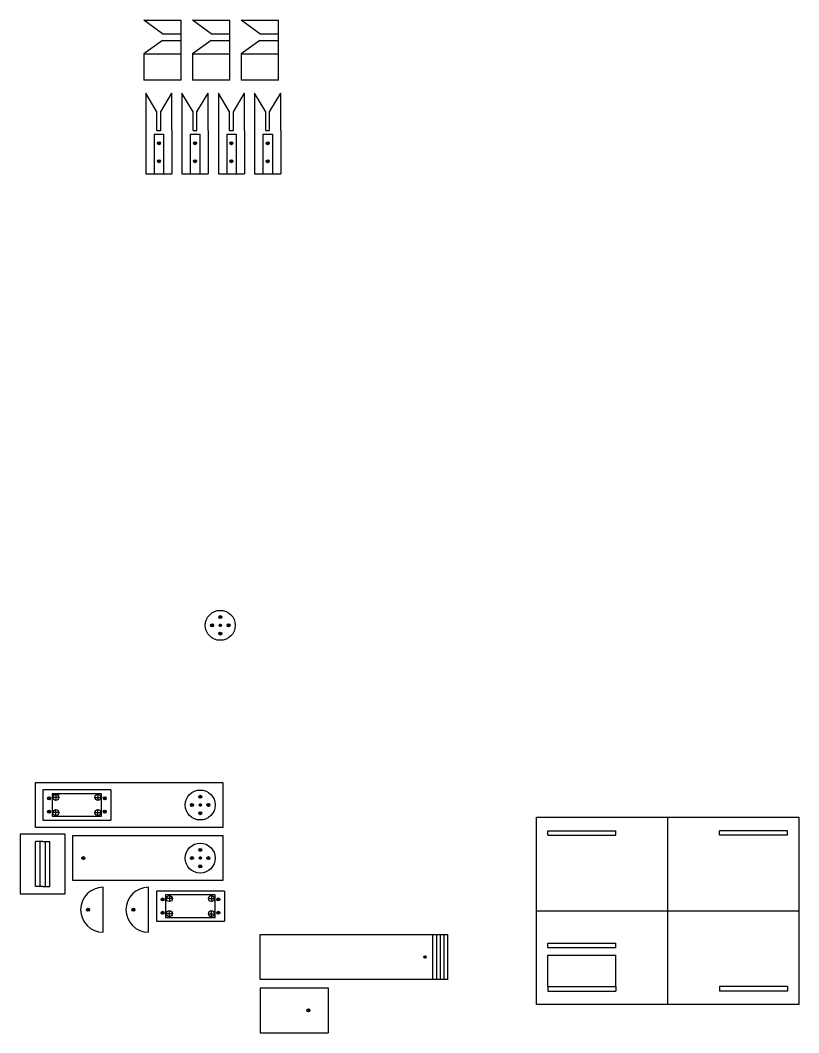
# Model space of a CAD drawing. Header units: millimetres. Extents: x -15418 to 43885, y -27590 to 23052.
# Drawn here: x 1437 to 2476, y 11543 to 12895 of the extents above; entities that cross this region are included whole.
import ezdxf

# ---------------------------------------------------------------- set-up
doc = ezdxf.new("R2010")
doc.units = ezdxf.units.MM
doc.header["$LTSCALE"] = 0.5
doc.layers.add('Layer1', color=1, linetype='Continuous')
doc.layers.add('Layer2', color=2, linetype='Continuous')

msp = doc.modelspace()

# ---------------------------------------------------------------- linework, layer by layer
at = {"layer": 'Layer1'}
for p, q in [((1626.8548, 12876.5636), (1601.8548, 12894.5636)), ((1601.8548, 12894.5636), (1651.8548, 12894.5636)), ((1651.8548, 12849.5636), (1651.8548, 12894.5636)), ((1691.8548, 12876.5636), (1666.8548, 12894.5636)), ((1666.8548, 12894.5636), (1716.8548, 12894.5636)), ((1716.8548, 12849.5636), (1716.8548, 12894.5636)), ((1756.8548, 12876.5636), (1731.8548, 12894.5636)), ((1731.8548, 12894.5636), (1781.8548, 12894.5636)), ((1781.8548, 12849.5636), (1781.8548, 12894.5636)), ((1626.8548, 12876.5636), (1651.8548, 12876.5636)), ((1691.8548, 12876.5636), (1716.8548, 12876.5636)), ((1756.8548, 12876.5636), (1781.8548, 12876.5636)), ((1626.8548, 12867.5636), (1601.8548, 12849.5636)), ((1626.8548, 12867.5636), (1651.8548, 12867.5636)), ((1691.8548, 12867.5636), (1666.8548, 12849.5636)), ((1691.8548, 12867.5636), (1716.8548, 12867.5636)), ((1756.8548, 12867.5636), (1731.8548, 12849.5636)), ((1756.8548, 12867.5636), (1781.8548, 12867.5636)), ((1601.8548, 12849.5636), (1601.8548, 12814.5636)), ((1601.8548, 12849.5636), (1651.8548, 12849.5636)), ((1651.8548, 12814.5636), (1651.8548, 12849.5636)), ((1666.8548, 12849.5636), (1666.8548, 12814.5636)), ((1666.8548, 12849.5636), (1716.8548, 12849.5636)), ((1716.8548, 12814.5636), (1716.8548, 12849.5636)), ((1731.8548, 12849.5636), (1731.8548, 12814.5636)), ((1731.8548, 12849.5636), (1781.8548, 12849.5636)), ((1781.8548, 12814.5636), (1781.8548, 12849.5636)), ((1651.8548, 12814.5636), (1601.8548, 12814.5636)), ((1716.8548, 12814.5636), (1666.8548, 12814.5636)), ((1781.8548, 12814.5636), (1731.8548, 12814.5636)), ((1604.5008, 12797.3706), (1604.5008, 12747.3706)), ((1619.5008, 12772.3706), (1604.5008, 12797.3706)), ((1624.5008, 12772.3706), (1639.5008, 12797.3706)), ((1639.5008, 12747.3706), (1639.5008, 12797.3706)), ((1652.8542, 12797.3706), (1652.8542, 12747.3706)), ((1667.8542, 12772.3706), (1652.8542, 12797.3706)), ((1672.8542, 12772.3706), (1687.8542, 12797.3706)), ((1687.8542, 12747.3706), (1687.8542, 12797.3706)), ((1701.4268, 12797.3706), (1701.4268, 12747.3706)), ((1716.4268, 12772.3706), (1701.4268, 12797.3706)), ((1721.4268, 12772.3706), (1736.4268, 12797.3706)), ((1736.4268, 12747.3706), (1736.4268, 12797.3706)), ((1749.7802, 12797.3706), (1749.7802, 12747.3706)), ((1764.7802, 12772.3706), (1749.7802, 12797.3706)), ((1769.7802, 12772.3706), (1784.7802, 12797.3706)), ((1784.7802, 12747.3706), (1784.7802, 12797.3706)), ((1619.5008, 12747.3706), (1619.5008, 12772.3706)), ((1624.5008, 12747.3706), (1624.5008, 12772.3706)), ((1667.8542, 12747.3706), (1667.8542, 12772.3706)), ((1672.8542, 12747.3706), (1672.8542, 12772.3706)), ((1716.4268, 12747.3706), (1716.4268, 12772.3706)), ((1721.4268, 12747.3706), (1721.4268, 12772.3706)), ((1764.7802, 12747.3706), (1764.7802, 12772.3706)), ((1769.7802, 12747.3706), (1769.7802, 12772.3706)), ((1604.5008, 12747.3706), (1604.5008, 12689.3706)), ((1615.6508, 12742.3706), (1615.6508, 12689.3706)), ((1615.6508, 12742.3706), (1628.3508, 12742.3706)), ((1619.5008, 12747.3706), (1624.5008, 12747.3706)), ((1628.3508, 12742.3706), (1628.3508, 12689.3706)), ((1639.5008, 12747.3706), (1639.5008, 12689.3706)), ((1652.8542, 12747.3706), (1652.8542, 12689.3706)), ((1664.0042, 12742.3706), (1664.0042, 12689.3706)), ((1664.0042, 12742.3706), (1676.7042, 12742.3706)), ((1667.8542, 12747.3706), (1672.8542, 12747.3706)), ((1676.7042, 12742.3706), (1676.7042, 12689.3706)), ((1687.8542, 12747.3706), (1687.8542, 12689.3706)), ((1701.4268, 12747.3706), (1701.4268, 12689.3706)), ((1712.5768, 12742.3706), (1712.5768, 12689.3706)), ((1712.5768, 12742.3706), (1725.2768, 12742.3706)), ((1716.4268, 12747.3706), (1721.4268, 12747.3706)), ((1725.2768, 12742.3706), (1725.2768, 12689.3706)), ((1736.4268, 12747.3706), (1736.4268, 12689.3706)), ((1749.7802, 12747.3706), (1749.7802, 12689.3706)), ((1760.9302, 12742.3706), (1760.9302, 12689.3706)), ((1760.9302, 12742.3706), (1773.6302, 12742.3706)), ((1764.7802, 12747.3706), (1769.7802, 12747.3706)), ((1773.6302, 12742.3706), (1773.6302, 12689.3706)), ((1784.7802, 12747.3706), (1784.7802, 12689.3706)), ((1620.0008, 12730.3706), (1624.0008, 12730.3706)), ((1622.0008, 12732.3706), (1622.0008, 12728.3706)), ((1668.3542, 12730.3706), (1672.3542, 12730.3706)), ((1670.3542, 12732.3706), (1670.3542, 12728.3706)), ((1716.9268, 12730.3706), (1720.9268, 12730.3706)), ((1718.9268, 12732.3706), (1718.9268, 12728.3706)), ((1765.2802, 12730.3706), (1769.2802, 12730.3706)), ((1767.2802, 12732.3706), (1767.2802, 12728.3706)), ((1622.0008, 12704.3706), (1622.0008, 12708.3706)), ((1670.3542, 12704.3706), (1670.3542, 12708.3706)), ((1718.9268, 12704.3706), (1718.9268, 12708.3706)), ((1767.2802, 12704.3706), (1767.2802, 12708.3706)), ((1620.0008, 12706.3706), (1624.0008, 12706.3706)), ((1668.3542, 12706.3706), (1672.3542, 12706.3706)), ((1716.9268, 12706.3706), (1720.9268, 12706.3706)), ((1765.2802, 12706.3706), (1769.2802, 12706.3706)), ((1604.5008, 12689.3706), (1639.5008, 12689.3706)), ((1652.8542, 12689.3706), (1687.8542, 12689.3706)), ((1701.4268, 12689.3706), (1736.4268, 12689.3706)), ((1749.7802, 12689.3706), (1784.7802, 12689.3706))]:
    msp.add_line(p, q, dxfattribs=at)
at = {"layer": 'Layer1', "transparency": 33554661}
for p, q in [((1703.9975, 12099.6896), (1703.9975, 12095.6896)), ((1690.9975, 12086.6896), (1694.9975, 12086.6896)), ((1692.9975, 12088.6896), (1692.9975, 12084.6896)), ((1701.9975, 12097.6896), (1705.9975, 12097.6896)), ((1701.9975, 12086.6896), (1705.9975, 12086.6896)), ((1703.9975, 12088.6896), (1703.9975, 12084.6896)), ((1712.9975, 12086.6896), (1716.9975, 12086.6896)), ((1714.9975, 12088.6896), (1714.9975, 12084.6896)), ((1701.9975, 12075.6896), (1705.9975, 12075.6896)), ((1703.9975, 12077.6896), (1703.9975, 12073.6896)), ((1457.22, 11876.8065), (1707.22, 11876.8065)), ((1457.22, 11816.8065), (1457.22, 11876.8065)), ((1707.22, 11876.8065), (1707.22, 11816.8065)), ((1557.92, 11866.9065), (1467.22, 11866.9065)), ((1467.22, 11866.9065), (1467.22, 11826.7065)), ((1473.37, 11855.7065), (1477.37, 11855.7065)), ((1475.37, 11857.7065), (1475.37, 11853.7065)), ((1479.52, 11861.9065), (1479.52, 11831.7065)), ((1545.62, 11861.9065), (1479.52, 11861.9065)), ((1479.52, 11861.9065), (1489.52, 11861.9065)), ((1488.52, 11856.9065), (1480.52, 11856.9065)), ((1484.52, 11860.9065), (1484.52, 11852.9065)), ((1536.62, 11856.9065), (1544.62, 11856.9065)), ((1540.62, 11860.9065), (1540.62, 11852.9065)), ((1545.62, 11831.7065), (1545.62, 11861.9065)), ((1547.77, 11855.7065), (1551.77, 11855.7065)), ((1549.77, 11857.7065), (1549.77, 11853.7065)), ((1557.92, 11866.9065), (1557.92, 11826.7065)), ((1675.22, 11857.8065), (1679.22, 11857.8065)), ((1677.22, 11859.8065), (1677.22, 11855.8065)), ((1664.22, 11846.8065), (1668.22, 11846.8065)), ((1666.22, 11848.8065), (1666.22, 11844.8065)), ((1675.22, 11846.8065), (1679.22, 11846.8065)), ((1677.22, 11848.8065), (1677.22, 11844.8065)), ((1686.22, 11846.8065), (1690.22, 11846.8065)), ((1688.22, 11848.8065), (1688.22, 11844.8065)), ((1473.37, 11837.9065), (1477.37, 11837.9065)), ((1475.37, 11839.9065), (1475.37, 11835.9065)), ((1479.52, 11831.7065), (1545.62, 11831.7065)), ((1488.52, 11836.7065), (1480.52, 11836.7065)), ((1484.52, 11832.7065), (1484.52, 11840.7065)), ((1536.62, 11836.7065), (1544.62, 11836.7065)), ((1540.62, 11832.7065), (1540.62, 11840.7065)), ((1547.77, 11837.9065), (1551.77, 11837.9065)), ((1549.77, 11839.9065), (1549.77, 11835.9065)), ((1675.22, 11835.8065), (1679.22, 11835.8065)), ((1677.22, 11837.8065), (1677.22, 11833.8065)), ((2126.1598, 11830.3898), (2476.1598, 11830.3898)), ((2126.1598, 11580.3898), (2126.1598, 11830.3898)), ((2301.1598, 11830.3898), (2301.1598, 11580.3898)), ((2476.1598, 11830.3898), (2476.1598, 11580.3898)), ((1707.22, 11816.8065), (1457.22, 11816.8065)), ((1467.22, 11826.7065), (1557.92, 11826.7065)), ((1436.9882, 11808.0843), (1436.9882, 11728.0843)), ((1496.9882, 11808.0843), (1436.9882, 11808.0843)), ((1496.9882, 11728.0843), (1496.9882, 11808.0843)), ((1507.22, 11805.9054), (1707.22, 11805.9054)), ((1507.22, 11745.9054), (1507.22, 11805.9054)), ((1707.22, 11805.9054), (1707.22, 11745.9054)), ((2141.1598, 11812.3898), (2231.8598, 11812.3898)), ((2141.1598, 11806.3898), (2141.1598, 11812.3898)), ((2141.1598, 11806.3898), (2231.8598, 11806.3898)), ((2231.8598, 11806.3898), (2231.8598, 11812.3898)), ((2461.1598, 11812.3898), (2370.4598, 11812.3898)), ((2370.4598, 11806.3898), (2370.4598, 11812.3898)), ((2461.1598, 11806.3898), (2370.4598, 11806.3898)), ((2461.1598, 11806.3898), (2461.1598, 11812.3898)), ((1457.4882, 11738.0843), (1457.4882, 11798.0843)), ((1466.9882, 11798.0843), (1457.4882, 11798.0843)), ((1463.4882, 11738.0843), (1463.4882, 11798.0843)), ((1466.9882, 11798.0843), (1476.4882, 11798.0843)), ((1470.4882, 11738.0843), (1470.4882, 11798.0843)), ((1476.4882, 11738.0843), (1476.4882, 11798.0843)), ((1677.22, 11788.9054), (1677.22, 11784.9054)), ((1519.22, 11775.9054), (1523.22, 11775.9054)), ((1521.22, 11777.9054), (1521.22, 11773.9054)), ((1664.22, 11775.9054), (1668.22, 11775.9054)), ((1666.22, 11777.9054), (1666.22, 11773.9054)), ((1675.22, 11786.9054), (1679.22, 11786.9054)), ((1675.22, 11775.9054), (1679.22, 11775.9054)), ((1677.22, 11777.9054), (1677.22, 11773.9054)), ((1686.22, 11775.9054), (1690.22, 11775.9054)), ((1688.22, 11777.9054), (1688.22, 11773.9054)), ((1675.22, 11764.9054), (1679.22, 11764.9054)), ((1677.22, 11766.9054), (1677.22, 11762.9054)), ((1466.9882, 11738.0843), (1457.4882, 11738.0843)), ((1466.9882, 11738.0843), (1476.4882, 11738.0843)), ((1707.22, 11745.9054), (1507.22, 11745.9054)), ((1547.5947, 11677.0022), (1547.5947, 11737.0022)), ((1608.1424, 11677.0022), (1608.1424, 11737.0022)), ((1436.9882, 11728.0843), (1496.9882, 11728.0843)), ((1709.4778, 11731.8908), (1618.7778, 11731.8908)), ((1618.7778, 11731.8908), (1618.7778, 11691.6908)), ((1624.9278, 11720.6908), (1628.9278, 11720.6908)), ((1626.9278, 11722.6908), (1626.9278, 11718.6908)), ((1631.0778, 11726.8908), (1631.0778, 11696.6908)), ((1697.1778, 11726.8908), (1631.0778, 11726.8908)), ((1640.0778, 11721.8908), (1632.0778, 11721.8908)), ((1636.0778, 11725.8908), (1636.0778, 11717.8908)), ((1688.1778, 11721.8908), (1696.1778, 11721.8908)), ((1692.1778, 11725.8908), (1692.1778, 11717.8908)), ((1697.1778, 11696.6908), (1697.1778, 11726.8908)), ((1699.3278, 11720.6908), (1703.3278, 11720.6908)), ((1701.3278, 11722.6908), (1701.3278, 11718.6908)), ((1709.4778, 11731.8908), (1709.4778, 11691.6908)), ((1529.5947, 11707.0022), (1525.5947, 11707.0022)), ((1527.5947, 11705.0022), (1527.5947, 11709.0022)), ((1590.1424, 11707.0022), (1586.1424, 11707.0022)), ((1588.1424, 11705.0022), (1588.1424, 11709.0022)), ((1624.9278, 11702.8908), (1628.9278, 11702.8908)), ((1626.9278, 11704.8908), (1626.9278, 11700.8908)), ((1631.0778, 11696.6908), (1697.1778, 11696.6908)), ((1640.0778, 11701.6908), (1632.0778, 11701.6908)), ((1636.0778, 11697.6908), (1636.0778, 11705.6908)), ((1688.1778, 11701.6908), (1696.1778, 11701.6908)), ((1692.1778, 11697.6908), (1692.1778, 11705.6908)), ((1699.3278, 11702.8908), (1703.3278, 11702.8908)), ((1701.3278, 11704.8908), (1701.3278, 11700.8908)), ((2126.1598, 11705.3898), (2476.1598, 11705.3898)), ((1618.7778, 11691.6908), (1709.4778, 11691.6908)), ((1757.4011, 11673.845), (2007.4011, 11673.845)), ((1757.4011, 11613.845), (1757.4011, 11673.845)), ((1987.4011, 11673.845), (1987.4011, 11613.845)), ((1992.4011, 11673.845), (1992.4011, 11613.845)), ((1997.4011, 11673.845), (1997.4011, 11613.845)), ((2002.4011, 11673.845), (2002.4011, 11613.845)), ((2007.4011, 11673.845), (2007.4011, 11613.845)), ((2141.1598, 11656.4898), (2141.1598, 11662.4898)), ((2141.1598, 11662.4898), (2231.8598, 11662.4898)), ((2141.1598, 11656.4898), (2231.8598, 11656.4898)), ((2231.8598, 11656.4898), (2231.8598, 11662.4898)), ((1975.4011, 11643.845), (1979.4011, 11643.845)), ((1977.4011, 11645.845), (1977.4011, 11641.845)), ((2007.4011, 11613.845), (1757.4011, 11613.845)), ((1757.4011, 11602.7232), (1757.4011, 11542.7232)), ((1757.4011, 11602.7232), (1848.1011, 11602.7232)), ((1848.1011, 11602.7232), (1848.1011, 11542.7232)), ((2141.1598, 11604.3898), (2231.8598, 11604.3898)), ((2141.1598, 11604.3898), (2141.1598, 11598.3898)), ((2231.8598, 11604.3898), (2231.8598, 11598.3898)), ((2461.1598, 11604.3898), (2370.4598, 11604.3898)), ((2370.4598, 11604.3898), (2370.4598, 11598.3898)), ((2461.1598, 11604.3898), (2461.1598, 11598.3898)), ((2141.1598, 11598.3898), (2231.8598, 11598.3898)), ((2461.1598, 11598.3898), (2370.4598, 11598.3898)), ((1823.5511, 11572.7232), (1819.5511, 11572.7232)), ((1821.5511, 11570.7232), (1821.5511, 11574.7232)), ((2476.1598, 11580.3898), (2126.1598, 11580.3898)), ((1757.4011, 11542.7232), (1848.1011, 11542.7232))]:
    msp.add_line(p, q, dxfattribs=at)
at = {"layer": 'Layer1'}
for centre in [(1622.0008, 12730.3706), (1670.3542, 12730.3706), (1718.9268, 12730.3706), (1767.2802, 12730.3706), (1622.0008, 12706.3706), (1670.3542, 12706.3706), (1718.9268, 12706.3706), (1767.2802, 12706.3706)]:
    msp.add_circle(centre, 2, dxfattribs=at)
at = {"layer": 'Layer1', "transparency": 33554661}
for centre, radius in [((1703.9975, 12086.6896), 20), ((1703.9975, 12097.6896), 2), ((1692.9975, 12086.6896), 2), ((1703.9975, 12086.6896), 1.5), ((1714.9975, 12086.6896), 2), ((1703.9975, 12075.6896), 2), ((1475.37, 11855.7065), 2), ((1484.52, 11856.9065), 4), ((1540.62, 11856.9065), 4), ((1549.77, 11855.7065), 2), ((1677.22, 11846.8065), 20), ((1677.22, 11857.8065), 2), ((1666.22, 11846.8065), 2), ((1677.22, 11846.8065), 1.5), ((1688.22, 11846.8065), 2), ((1475.37, 11837.9065), 2), ((1484.52, 11836.7065), 4), ((1540.62, 11836.7065), 4), ((1549.77, 11837.9065), 2), ((1677.22, 11835.8065), 2), ((1677.22, 11775.9054), 20), ((1677.22, 11786.9054), 2), ((1521.22, 11775.9054), 2), ((1666.22, 11775.9054), 2), ((1677.22, 11775.9054), 1.5), ((1688.22, 11775.9054), 2), ((1677.22, 11764.9054), 2), ((1626.9278, 11720.6908), 2), ((1636.0778, 11721.8908), 4), ((1692.1778, 11721.8908), 4), ((1701.3278, 11720.6908), 2), ((1527.5947, 11707.0022), 2), ((1588.1424, 11707.0022), 2), ((1626.9278, 11702.8908), 2), ((1636.0778, 11701.6908), 4), ((1692.1778, 11701.6908), 4), ((1701.3278, 11702.8908), 2), ((1977.4011, 11643.845), 1.5), ((1821.5511, 11572.7232), 2)]:
    msp.add_circle(centre, radius, dxfattribs=at)
for centre in [(1547.5947, 11707.0022), (1608.1424, 11707.0022)]:
    msp.add_arc(centre, 30, 90, 270, dxfattribs=at)
at = {"layer": 'Layer2', "transparency": 33554661}
for p, q in [((2141.1598, 11604.3898), (2141.1598, 11646.4898)), ((2141.1598, 11646.4898), (2231.8598, 11646.4898)), ((2231.8598, 11604.3898), (2231.8598, 11646.4898))]:
    msp.add_line(p, q, dxfattribs=at)

doc.saveas('drawing.dxf')
